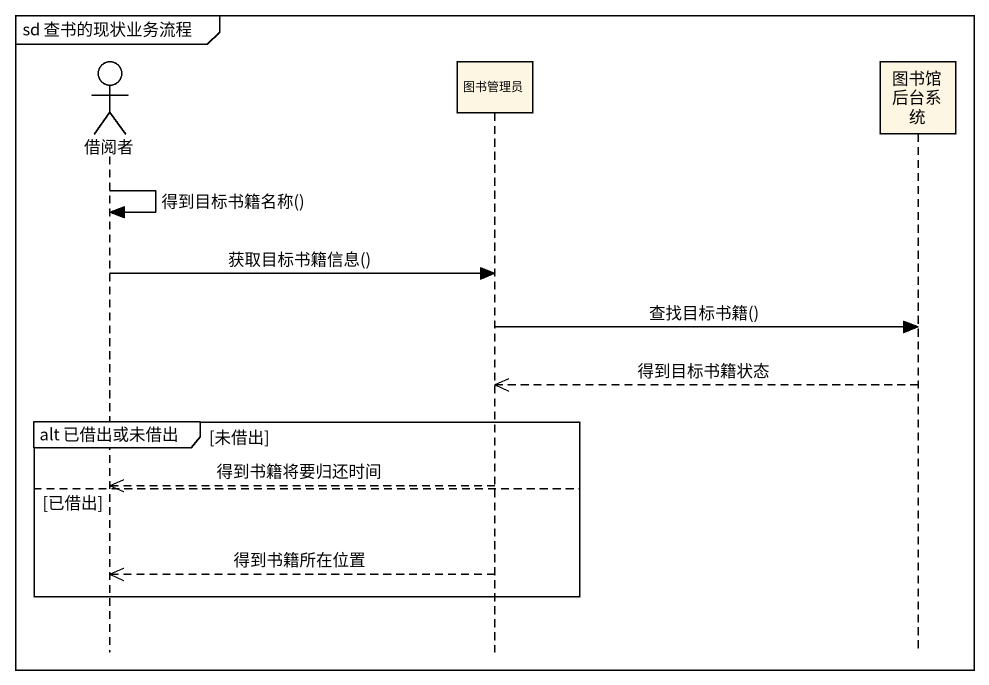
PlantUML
@startuml
mainframe sd 查书的现状业务流程
hide footbox
actor 借阅者
participant 图书管理员
participant 图书馆后台系统

借阅者 -> 借阅者 : 得到目标书籍名称()
借阅者 -> 图书管理员 : 获取目标书籍信息()
图书管理员 -> 图书馆后台系统 : 查找目标书籍()
图书馆后台系统 -->> 图书管理员 : 得到目标书籍状态
group alt 已借出或未借出 [未借出]
  图书管理员 -->> 借阅者 : 得到书籍将要归还时间
else 已借出
  图书管理员 -->> 借阅者 : 得到书籍所在位置
end
@enduml
